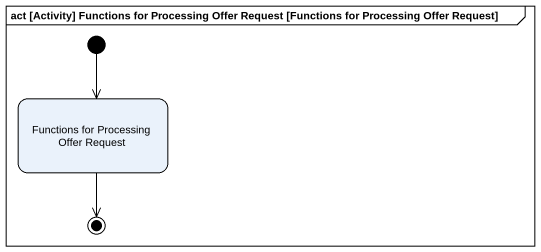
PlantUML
@startuml
mainframe act [Activity] Functions for Processing Offer Request [Functions for Processing Offer Request]
hide empty description
state "Functions for Processing Offer Request" as Functions_for_Processing
[*] --> Functions_for_Processing
Functions_for_Processing --> [*]
@enduml
